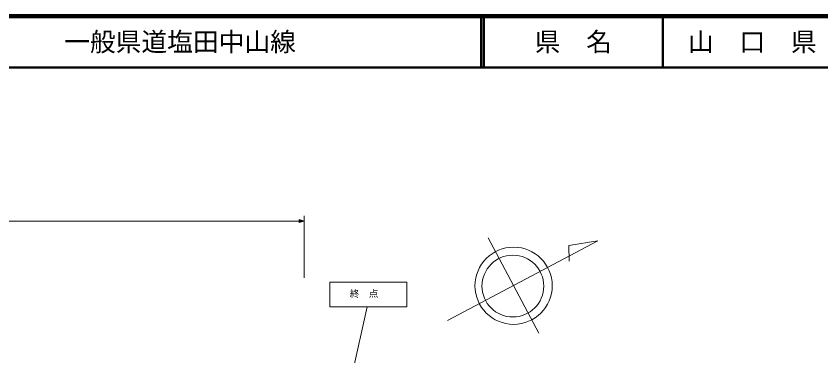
# Model space of a CAD drawing. Units: millimetres, scale not verified. Extents: x 40000 to 680000, y 20000 to 380000.
# Drawn here: x 207396 to 363711, y 313970 to 380000 of the extents above; entities that cross this region are included whole.
import ezdxf
from ezdxf.enums import TextEntityAlignment as Align

# ---------------------------------------------------------------- set-up
doc = ezdxf.new("R2010")
doc.units = ezdxf.units.MM
doc.header["$LTSCALE"] = 1000
for name, color, linetype, lineweight in [('M-BGD-HTXT', 7, 'Continuous', 13), ('M-STR-HTXT', 7, 'Continuous', 13), ('M-TTL', 2, 'Continuous', 140), ('M-TTL-LINE', 7, 'Continuous', 50)]:
    doc.layers.add(name, color=color, linetype=linetype, lineweight=lineweight)
doc.layers.add('M-TTL-TXT', color=7, linetype='Continuous')
doc.styles.add('ＭＳ ゴシック', font='')
doc.styles.get('ＭＳ ゴシック').set_extended_font_data('MS Gothic')

msp = doc.modelspace()

# ---------------------------------------------------------------- linework, layer by layer
at = {"layer": 'M-BGD-HTXT'}
for p, q in [((291200, 320831), (320363, 336337)), ((299073, 336909), (308932, 318367)), ((320363, 336337), (314773, 335410)), ((314773, 335410), (314843, 332410))]:
    msp.add_line(p, q, dxfattribs=at)
for centre, radius in [((304023, 327601), 7500), ((303879, 327535), 6000)]:
    msp.add_circle(centre, radius, dxfattribs=at)
at = {"layer": 'M-STR-HTXT'}
for p, q in [((263371, 341176), (263371, 329155)), ((75011, 340176), (263371, 340176)), ((262371, 339896), (262371, 340456)), ((262371, 340456), (263371, 340176)), ((263371, 340176), (262371, 339896)), ((262411, 339976), (262411, 340376)), ((262411, 340376), (263091, 340176)), ((263091, 340176), (262411, 339976)), ((262451, 340056), (262451, 340296)), ((262451, 340296), (262931, 340176)), ((262931, 340176), (262451, 340056)), ((262491, 340136), (262491, 340216)), ((262491, 340216), (262691, 340176)), ((262691, 340176), (262491, 340136)), ((268313, 328280), (283313, 328280)), ((268313, 328280), (268313, 323530)), ((283313, 328280), (283313, 323530)), ((275580, 323530), (267371, 286813)), ((283313, 323530), (268313, 323530))]:
    msp.add_line(p, q, dxfattribs=at)
at = {"layer": 'M-TTL'}
msp.add_line((680000, 380000), (40000, 380000), dxfattribs=at)
at = {"layer": 'M-TTL-LINE'}
for p, q in [((297750, 380000), (297750, 370000)), ((298250, 380000), (298250, 370000)), ((333000, 380000), (333000, 370000)), ((40000, 370000), (680000, 370000))]:
    msp.add_line(p, q, dxfattribs=at)

# ---------------------------------------------------------------- texts
at = {"layer": 'M-STR-HTXT', "style": 'ＭＳ ゴシック'}
msp.add_text('終\u3000点', height=1320, dxfattribs=at).set_placement((272213, 325005), align=Align.BOTTOM_LEFT)
at = {"layer": 'M-TTL-TXT', "style": 'ＭＳ ゴシック'}
msp.add_text('一般県道塩田中山線', height=3666, dxfattribs=at).set_placement((216734, 375000), align=Align.MIDDLE_LEFT)
for s, p in [('県\u3000名', (315625, 375000)), ('山\u3000口\u3000県', (350375, 375000))]:
    msp.add_text(s, height=3666, dxfattribs=at).set_placement(p, align=Align.MIDDLE_CENTER)

doc.saveas('drawing.dxf')
